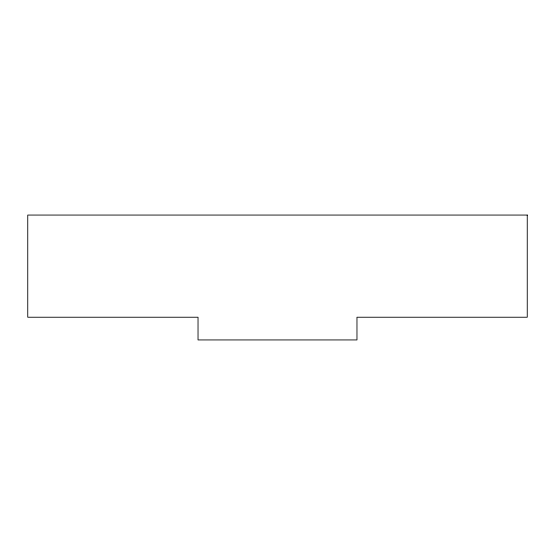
<?xml version="1.0" encoding="UTF-8"?>
<svg xmlns="http://www.w3.org/2000/svg" width="555" height="555" viewBox="0 0 555 555"><rect width="100%" height="100%" fill="white"/><g stroke="black" fill="none" stroke-linecap="round" stroke-linejoin="round"><path stroke-width="0.83" d="M527.25 215.062L27.75 215.062L27.75 317.231L198.031 317.231L198.031 339.938L356.969 339.938L356.969 317.231L527.25 317.231L527.25 215.062"/></g></svg>
